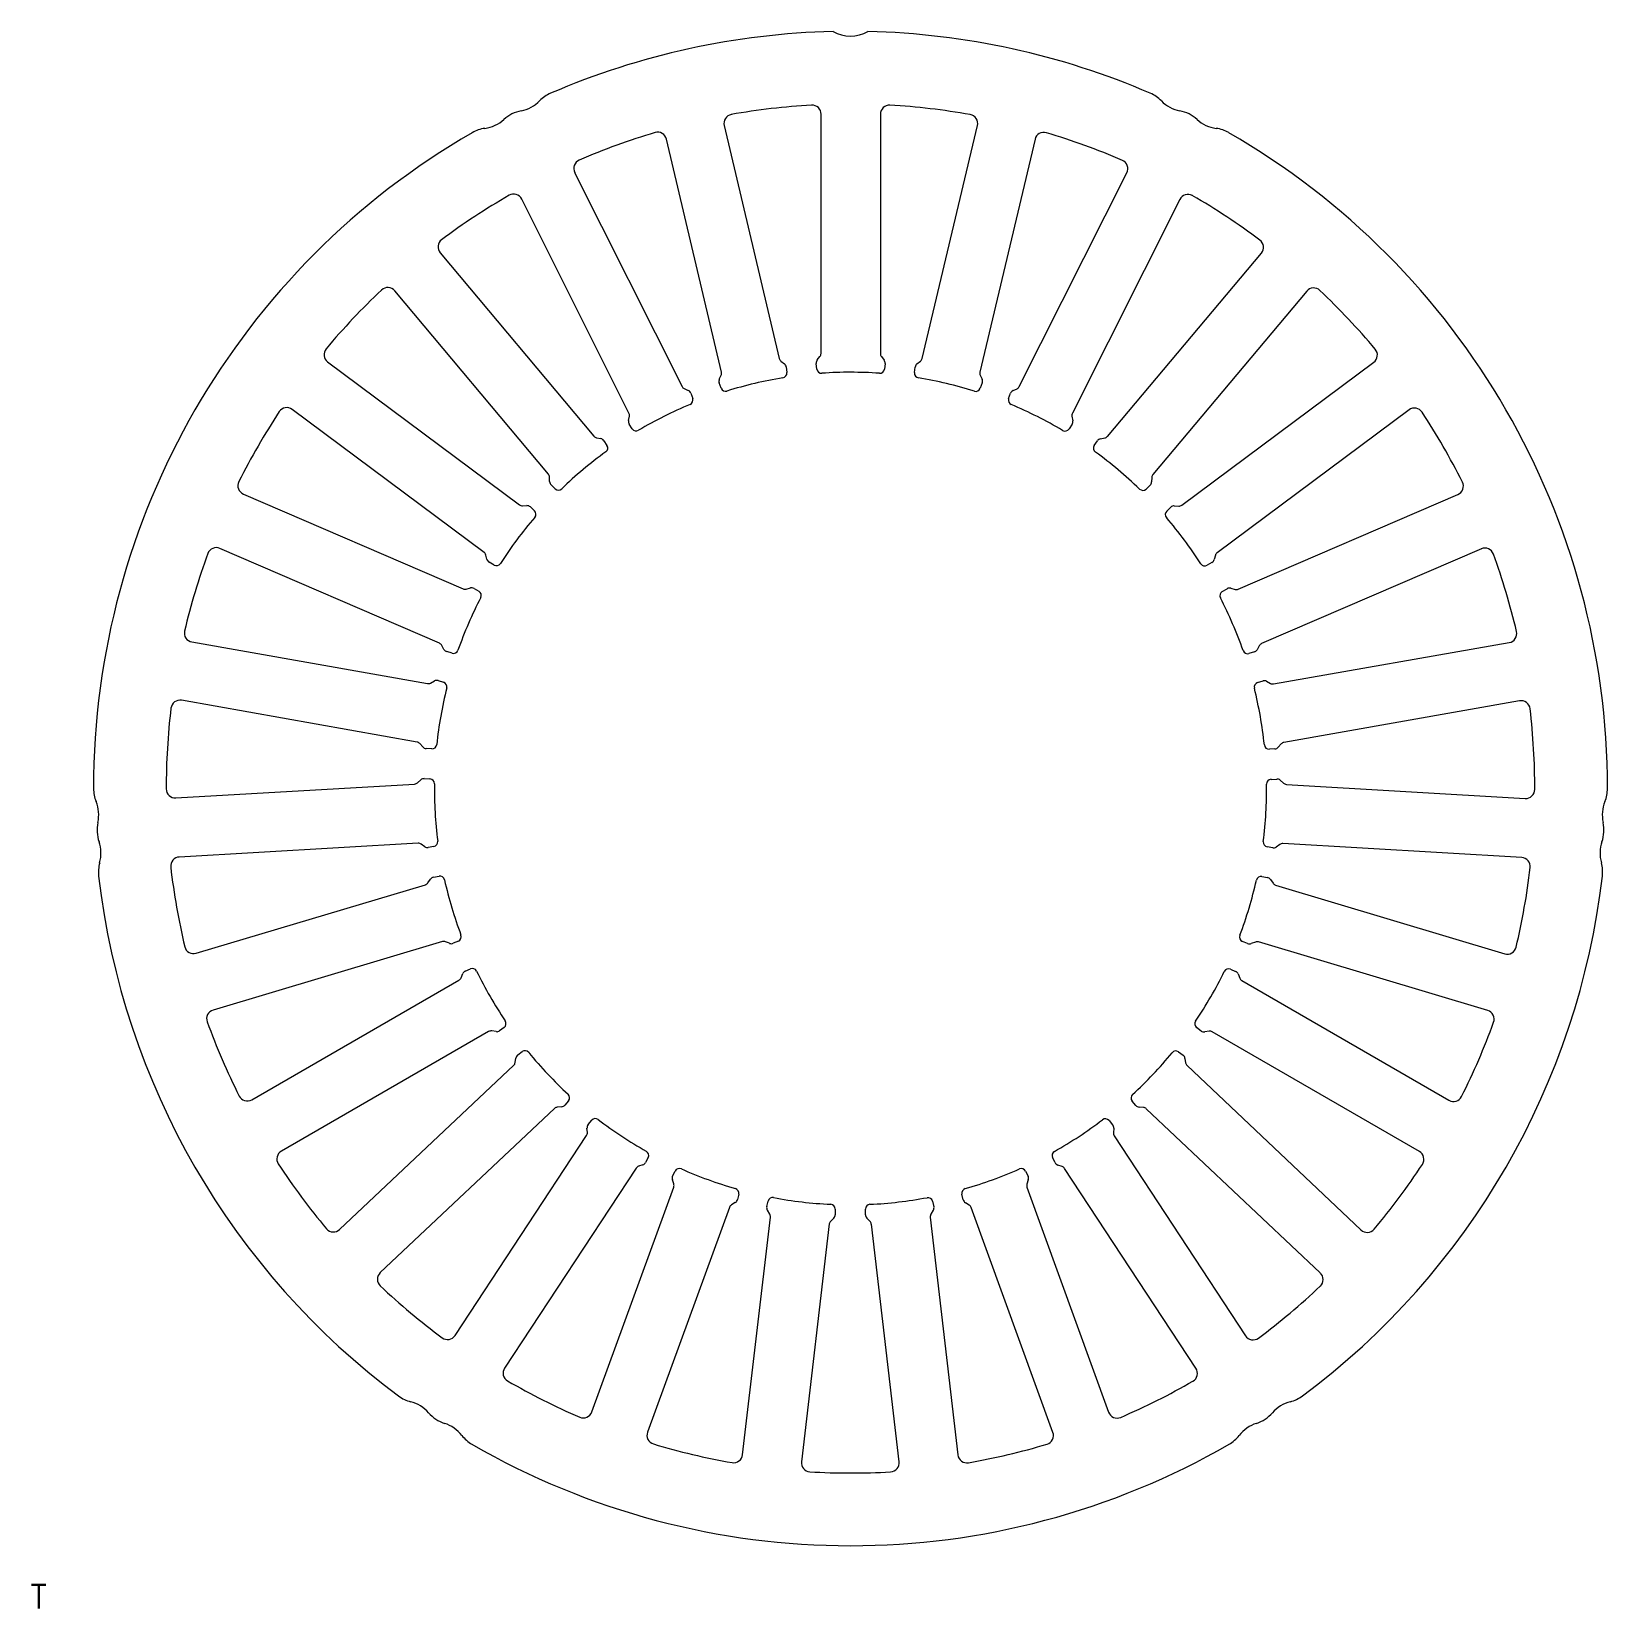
# Model space of a CAD drawing. Header units: millimetres. Extents: x 991 to 1057.2, y 192.2 to 258.5.
import ezdxf

# ---------------------------------------------------------------- set-up
doc = ezdxf.new("R2010")
doc.units = ezdxf.units.MM
doc.header["$LTSCALE"] = 0.4
doc.styles.add('blockfont', font='simplex.shx')

msp = doc.modelspace()

# ---------------------------------------------------------------- linework, layer by layer
at = {"color": 0, "linetype": 'Continuous', "lineweight": 18}
for p, q in [((1020.063, 254.552), (1022.381, 244.766)), ((1024.136, 244.97), (1024.143, 255.027)), ((1026.631, 255.026), (1026.63, 244.969)), ((1028.384, 244.764), (1030.71, 254.548)), ((1019.954, 244.192), (1017.642, 253.979)), ((1033.131, 253.973), (1030.811, 244.187)), ((1013.782, 252.576), (1018.294, 243.588)), ((1032.47, 243.583), (1036.99, 252.566)), ((1016.065, 242.47), (1011.558, 251.46)), ((1039.213, 251.449), (1034.699, 242.462)), ((1008.125, 249.205), (1014.589, 241.5)), ((1036.174, 241.491), (1042.644, 249.191)), ((1012.677, 239.897), (1006.219, 247.606)), ((1044.549, 247.59), (1038.084, 239.887)), ((1003.399, 244.62), (1011.465, 238.613)), ((1022.452, 244.655), (1022.599, 244.539)), ((1023.962, 244.318), (1023.935, 244.552)), ((1023.976, 244.7), (1024.093, 244.847)), ((1026.673, 244.845), (1026.789, 244.698)), ((1026.831, 244.551), (1026.803, 244.317)), ((1028.167, 244.537), (1028.314, 244.653)), ((1039.296, 238.602), (1047.367, 244.602)), ((1019.862, 243.892), (1019.941, 244.061)), ((1022.673, 244.405), (1022.7, 244.171)), ((1028.065, 244.169), (1028.092, 244.403)), ((1030.824, 244.057), (1030.903, 243.887)), ((1018.388, 243.497), (1018.558, 243.418)), ((1018.661, 243.305), (1018.742, 243.083)), ((1019.935, 243.517), (1019.855, 243.739)), ((1030.91, 243.734), (1030.829, 243.513)), ((1032.022, 243.078), (1032.103, 243.299)), ((1032.207, 243.412), (1032.376, 243.491)), ((1009.975, 236.613), (1001.912, 242.624)), ((1048.852, 242.605), (1040.784, 236.601)), ((1016.044, 242.156), (1016.082, 242.34)), ((1016.202, 241.809), (1016.073, 242.006)), ((1034.691, 241.999), (1034.561, 241.802)), ((1034.682, 242.332), (1034.72, 242.149)), ((1014.701, 241.433), (1014.885, 241.395)), ((1015.011, 241.309), (1015.141, 241.112)), ((1035.622, 241.103), (1035.751, 241.3)), ((1035.878, 241.386), (1036.062, 241.424)), ((1012.729, 239.588), (1012.724, 239.775)), ((1012.963, 239.286), (1012.792, 239.448)), ((1037.969, 239.438), (1037.798, 239.276)), ((1038.038, 239.765), (1038.032, 239.577)), ((999.857, 239.068), (1009.091, 235.084)), ((1011.59, 238.574), (1011.777, 238.579)), ((1038.983, 238.568), (1039.171, 238.563)), ((1041.667, 235.071), (1050.904, 239.047)), ((1011.92, 238.525), (1012.092, 238.363)), ((1038.669, 238.352), (1038.84, 238.514)), ((1008.102, 232.794), (998.871, 236.784)), ((1051.889, 236.762), (1042.654, 232.78)), ((1010.097, 236.324), (1010.048, 236.505)), ((1010.394, 236.084), (1010.19, 236.202)), ((1040.569, 236.19), (1040.365, 236.072)), ((1040.711, 236.492), (1040.662, 236.311)), ((1009.222, 235.074), (1009.403, 235.123)), ((1009.554, 235.103), (1009.758, 234.985)), ((1040.999, 234.972), (1041.203, 235.09)), ((1041.355, 235.11), (1041.536, 235.061)), ((997.691, 232.85), (1007.595, 231.102)), ((1008.288, 232.541), (1008.199, 232.705)), ((1042.557, 232.691), (1042.468, 232.527)), ((1043.16, 231.088), (1053.065, 232.827)), ((1008.632, 232.376), (1008.406, 232.444)), ((1042.349, 232.43), (1042.124, 232.363)), ((1007.724, 231.123), (1007.889, 231.212)), ((1008.041, 231.227), (1008.267, 231.16)), ((1042.487, 231.146), (1042.713, 231.213)), ((1042.865, 231.198), (1043.03, 231.109)), ((1007.161, 228.646), (997.258, 230.399)), ((1053.496, 230.376), (1043.592, 228.631)), ((1007.4, 228.442), (1007.275, 228.582)), ((1007.773, 228.362), (1007.537, 228.375)), ((1043.215, 228.361), (1042.98, 228.347)), ((1043.477, 228.567), (1043.353, 228.428)), ((997.018, 226.299), (1007.057, 226.883)), ((1007.178, 226.933), (1007.318, 227.057)), ((1007.463, 227.108), (1007.698, 227.094)), ((1043.053, 227.079), (1043.288, 227.093)), ((1043.433, 227.043), (1043.573, 226.918)), ((1043.694, 226.868), (1053.733, 226.276)), ((1007.201, 224.393), (997.161, 223.815)), ((1007.481, 224.249), (1007.327, 224.357)), ((1007.862, 224.257), (1007.63, 224.216)), ((1043.119, 224.202), (1042.887, 224.243)), ((1043.422, 224.342), (1043.268, 224.235)), ((1053.587, 223.792), (1043.548, 224.378)), ((997.873, 219.77), (1007.507, 222.653)), ((1007.614, 222.73), (1007.721, 222.883)), ((1007.85, 222.966), (1008.082, 223.006)), ((1042.666, 222.992), (1042.898, 222.951)), ((1043.027, 222.869), (1043.134, 222.716)), ((1043.24, 222.639), (1052.873, 219.748)), ((1008.222, 220.264), (998.585, 217.386)), ((1008.527, 220.189), (1008.353, 220.258)), ((1008.896, 220.284), (1008.68, 220.191)), ((1042.066, 220.177), (1041.85, 220.271)), ((1042.393, 220.244), (1042.219, 220.175)), ((1052.158, 217.364), (1042.524, 220.25)), ((1009.006, 218.741), (1009.076, 218.915)), ((1009.182, 219.024), (1009.399, 219.118)), ((1041.346, 219.105), (1041.562, 219.011)), ((1041.669, 218.902), (1041.738, 218.727)), ((1000.211, 213.614), (1008.92, 218.642)), ((1041.824, 218.628), (1050.53, 213.594)), ((1010.167, 216.481), (1001.454, 211.459)), ((1010.481, 216.478), (1010.296, 216.505)), ((1010.818, 216.656), (1010.629, 216.516)), ((1040.113, 216.504), (1039.924, 216.645)), ((1040.447, 216.493), (1040.262, 216.466)), ((1049.285, 211.439), (1040.576, 216.468)), ((1011.281, 215.18), (1011.309, 215.365)), ((1011.387, 215.497), (1011.576, 215.637)), ((1039.166, 215.626), (1039.355, 215.485)), ((1039.433, 215.354), (1039.46, 215.169)), ((1003.905, 208.163), (1011.221, 215.064)), ((1039.521, 215.052), (1046.831, 208.146)), ((1013.525, 213.57), (1013.374, 213.389)), ((1037.366, 213.38), (1037.215, 213.56)), ((1012.932, 213.249), (1005.612, 206.353)), ((1013.238, 213.319), (1013.052, 213.302)), ((1014.346, 212.573), (1014.498, 212.753)), ((1036.242, 212.744), (1036.393, 212.564)), ((1037.689, 213.292), (1037.502, 213.309)), ((1045.122, 206.337), (1037.808, 213.239)), ((1008.757, 203.711), (1014.284, 212.113)), ((1014.316, 212.24), (1014.3, 212.427)), ((1036.439, 212.418), (1036.423, 212.231)), ((1036.455, 212.104), (1041.975, 203.698)), ((1016.368, 210.741), (1010.836, 202.343)), ((1016.65, 210.88), (1016.472, 210.821)), ((1016.871, 211.191), (1016.765, 210.98)), ((1033.973, 210.973), (1033.867, 211.184)), ((1034.266, 210.814), (1034.088, 210.873)), ((1039.895, 202.331), (1034.37, 210.734)), ((1017.948, 210.079), (1017.889, 210.257)), ((1017.9, 210.41), (1018.006, 210.62)), ((1032.732, 210.614), (1032.838, 210.404)), ((1032.849, 210.251), (1032.79, 210.073)), ((1014.505, 200.498), (1017.946, 209.948)), ((1020.676, 209.648), (1020.621, 209.418)), ((1030.116, 209.414), (1030.061, 209.644)), ((1032.792, 209.942), (1036.225, 200.49)), ((1020.289, 209.094), (1016.843, 199.646)), ((1020.532, 209.294), (1020.372, 209.196)), ((1021.857, 209.125), (1021.911, 209.354)), ((1021.979, 208.814), (1021.881, 208.974)), ((1024.733, 209.023), (1024.733, 208.787)), ((1026.003, 208.787), (1026.003, 209.023)), ((1028.855, 208.971), (1028.757, 208.811)), ((1028.826, 209.351), (1028.88, 209.122)), ((1030.365, 209.192), (1030.205, 209.29)), ((1033.886, 199.639), (1030.447, 209.09)), ((1020.839, 198.698), (1022.008, 208.686)), ((1024.485, 208.396), (1023.31, 198.408)), ((1024.675, 208.646), (1024.542, 208.514)), ((1026.194, 208.513), (1026.062, 208.645)), ((1027.417, 198.406), (1026.251, 208.395)), ((1028.729, 208.683), (1029.889, 198.694))]:
    msp.add_line(p, q, dxfattribs=at)
for centre, radius, start, end in [((1025.375, 226.693), 31.815, 91.32098, 113.33687), ((1025.375, 259.808), 1.5, 240.72745, 299.27255), ((1025.375, 226.693), 31.815, 66.66593, 88.67902), ((1013.349, 254.568), 1.457, 113.33687, 135.51827), ((1037.397, 254.561), 1.464, 44.51043, 66.66593), ((1011.818, 253.696), 1.5, 101.11328, 132.20672), ((1011.24, 256.64), 1.5, 281.11328, 315.51827), ((1025.375, 226.693), 28.76, 93.25762, 100.0291), ((1023.763, 255.027), 0.38, 359.96006, 93.25762), ((1027.011, 255.026), 0.38, 86.69577, 179.99333), ((1025.375, 226.693), 28.76, 79.92429, 86.69577), ((1039.511, 256.64), 1.5, 224.51043, 258.88672), ((1038.933, 253.696), 1.5, 47.79328, 78.88672), ((1009.803, 255.918), 1.5, 277.83043, 312.20672), ((1020.433, 254.639), 0.38, 100.0291, 193.32667), ((1030.341, 254.635), 0.38, 346.62672, 79.92429), ((1040.948, 255.918), 1.5, 227.79328, 262.19827), ((1025.375, 226.693), 31.815, 119.98593, 179.99686), ((1010.207, 252.981), 1.464, 97.83043, 119.98593), ((1025.375, 226.693), 28.76, 106.59095, 113.36244), ((1017.272, 253.892), 0.38, 13.29339, 106.59095), ((1033.501, 253.885), 0.38, 73.36244, 166.66), ((1025.375, 226.693), 28.76, 66.59096, 73.36244), ((1040.547, 252.989), 1.457, 60.01687, 82.19827), ((1025.375, 226.693), 31.815, 0.00593, 60.01687), ((1014.122, 252.746), 0.38, 113.36244, 206.66), ((1036.651, 252.737), 0.38, 333.29339, 66.59096), ((1025.375, 226.693), 28.76, 119.92429, 126.69577), ((1011.218, 251.29), 0.38, 26.62672, 119.92429), ((1039.553, 251.278), 0.38, 60.0291, 153.32667), ((1025.375, 226.693), 28.76, 53.25762, 60.0291), ((1008.417, 249.449), 0.38, 126.69577, 219.99333), ((1042.353, 249.435), 0.38, 319.96006, 53.25762), ((1025.375, 226.693), 28.76, 133.25762, 140.0291), ((1005.927, 247.362), 0.38, 39.96006, 133.25762), ((1044.841, 247.346), 0.38, 46.69577, 139.99333), ((1025.375, 226.693), 28.76, 39.92429, 46.69577), ((1003.626, 244.924), 0.38, 140.0291, 233.32667), ((1022.576, 244.812), 0.2, 193.32667, 231.61758), ((1022.475, 244.382), 0.2, 6.64336, 51.61758), ((1024.133, 244.576), 0.2, 141.66914, 186.64336), ((1023.936, 244.971), 0.2, 321.66914, 359.96006), ((1026.83, 244.969), 0.2, 179.99333, 218.28425), ((1026.632, 244.574), 0.2, 353.31003, 38.28425), ((1028.291, 244.38), 0.2, 128.33581, 173.31003), ((1028.19, 244.81), 0.2, 308.33581, 346.62672), ((1047.14, 244.907), 0.38, 306.62672, 39.92429), ((1020.043, 243.807), 0.2, 155.00248, 199.9767), ((1019.76, 244.146), 0.2, 335.00248, 13.29339), ((1025.375, 226.693), 17.49, 99.34883, 107.27123), ((1022.502, 244.148), 0.2, 279.34883, 6.64336), ((1024.161, 244.341), 0.2, 186.64336, 273.93789), ((1025.375, 226.693), 17.49, 86.0155, 93.93789), ((1026.605, 244.34), 0.2, 266.0155, 353.31003), ((1028.263, 244.146), 0.2, 173.31003, 260.60456), ((1025.375, 226.693), 17.49, 72.68217, 80.60456), ((1031.006, 244.141), 0.2, 166.66, 204.95091), ((1030.722, 243.803), 0.2, 339.9767, 24.95091), ((1018.473, 243.678), 0.2, 206.66, 244.95091), ((1018.473, 243.236), 0.2, 19.9767, 64.95091), ((1020.123, 243.585), 0.2, 199.9767, 287.27123), ((1030.641, 243.581), 0.2, 252.68217, 339.9767), ((1032.291, 243.231), 0.2, 115.00248, 159.9767), ((1032.292, 243.673), 0.2, 295.00248, 333.29339), ((1025.375, 226.693), 28.76, 146.59096, 153.36244), ((1001.685, 242.32), 0.38, 53.29339, 146.59096), ((1025.375, 226.693), 17.49, 112.68216, 120.60456), ((1018.554, 243.015), 0.2, 292.68216, 19.9767), ((1032.21, 243.009), 0.2, 159.9767, 247.27123), ((1025.375, 226.693), 17.49, 59.34883, 67.27123), ((1049.079, 242.3), 0.38, 33.36244, 126.66), ((1025.375, 226.693), 28.76, 26.59096, 33.36244), ((1016.24, 242.116), 0.2, 168.33581, 213.31003), ((1015.886, 242.38), 0.2, 348.33581, 26.62672), ((1034.878, 242.373), 0.2, 153.32667, 191.61758), ((1034.524, 242.108), 0.2, 326.64336, 11.61758), ((1014.742, 241.629), 0.2, 219.99333, 258.28425), ((1014.844, 241.199), 0.2, 33.31003, 78.28425), ((1016.369, 241.919), 0.2, 213.31003, 300.60456), ((1034.394, 241.912), 0.2, 239.34883, 326.64336), ((1035.919, 241.19), 0.2, 101.66914, 146.64336), ((1036.021, 241.62), 0.2, 281.66914, 319.96006), ((1025.375, 226.693), 17.49, 126.0155, 133.93789), ((1014.974, 241.002), 0.2, 306.0155, 33.31003), ((1035.789, 240.993), 0.2, 146.64336, 233.93789), ((1025.375, 226.693), 17.49, 46.0155, 53.93789), ((1012.524, 239.769), 0.2, 1.66914, 39.96006), ((1038.238, 239.759), 0.2, 139.99333, 178.28425), ((1000.008, 239.417), 0.38, 153.36244, 246.66), ((1012.929, 239.593), 0.2, 181.66914, 226.64336), ((1013.101, 239.432), 0.2, 226.64336, 313.93789), ((1037.661, 239.422), 0.2, 226.0155, 313.31003), ((1037.832, 239.583), 0.2, 313.31003, 358.28425), ((1050.754, 239.397), 0.38, 293.29339, 26.59096), ((1011.584, 238.774), 0.2, 233.32667, 271.61758), ((1011.783, 238.379), 0.2, 46.64336, 91.61758), ((1038.978, 238.368), 0.2, 88.33581, 133.31003), ((1039.176, 238.762), 0.2, 268.33581, 306.62672), ((1025.375, 226.693), 17.49, 139.34883, 147.27123), ((1011.954, 238.217), 0.2, 319.34883, 46.64336), ((1038.806, 238.206), 0.2, 133.31003, 220.60456), ((1025.375, 226.693), 17.49, 32.68217, 40.60456), ((1025.375, 226.693), 28.76, 159.92429, 166.69577), ((998.72, 236.435), 0.38, 66.62672, 159.92429), ((1009.855, 236.453), 0.2, 15.00248, 53.29339), ((1040.904, 236.44), 0.2, 126.66, 164.95091), ((1052.039, 236.413), 0.38, 20.0291, 113.32667), ((1025.375, 226.693), 28.76, 13.25762, 20.0291), ((1010.29, 236.375), 0.2, 195.00248, 239.9767), ((1010.494, 236.257), 0.2, 239.9767, 327.27123), ((1040.265, 236.245), 0.2, 212.68217, 299.9767), ((1040.469, 236.363), 0.2, 299.9767, 344.95091), ((1025.375, 226.693), 17.49, 152.68217, 160.60456), ((1009.17, 235.268), 0.2, 246.66, 284.95091), ((1009.454, 234.929), 0.2, 59.9767, 104.95091), ((1009.658, 234.812), 0.2, 332.68216, 59.9767), ((1041.099, 234.799), 0.2, 119.9767, 207.27123), ((1025.375, 226.693), 17.49, 19.34883, 27.27123), ((1041.303, 234.917), 0.2, 75.00248, 119.9767), ((1041.588, 235.254), 0.2, 255.00248, 293.29339), ((997.757, 233.224), 0.38, 166.69577, 259.99333), ((1052.999, 233.202), 0.38, 279.96006, 13.25762), ((1008.023, 232.61), 0.2, 28.33581, 66.62672), ((1042.733, 232.596), 0.2, 113.32667, 151.61758), ((1008.464, 232.635), 0.2, 208.33581, 253.31003), ((1008.689, 232.568), 0.2, 253.31003, 340.60456), ((1042.066, 232.554), 0.2, 199.34883, 286.64336), ((1042.292, 232.622), 0.2, 286.64336, 331.61758), ((1007.629, 231.299), 0.2, 259.99333, 298.28425), ((1007.984, 231.036), 0.2, 73.31003, 118.28425), ((1025.375, 226.693), 17.49, 166.0155, 173.93789), ((1008.21, 230.968), 0.2, 346.0155, 73.31003), ((1042.545, 230.954), 0.2, 106.64336, 193.93789), ((1025.375, 226.693), 17.49, 6.0155, 13.93789), ((1042.77, 231.022), 0.2, 61.66914, 106.64336), ((1043.125, 231.285), 0.2, 241.66914, 279.96006), ((1025.375, 226.693), 28.76, 173.25762, 180.0291), ((997.192, 230.025), 0.38, 79.96006, 173.25762), ((1053.562, 230.002), 0.38, 6.69577, 99.99333), ((1025.375, 226.693), 28.76, 359.92429, 6.69577), ((1007.126, 228.449), 0.2, 41.66914, 79.96006), ((1043.627, 228.434), 0.2, 99.99333, 138.28425), ((1007.549, 228.575), 0.2, 221.66914, 266.64336), ((1007.784, 228.561), 0.2, 266.64336, 353.93789), ((1042.968, 228.547), 0.2, 186.0155, 273.31003), ((1043.203, 228.561), 0.2, 273.31003, 318.28425), ((995.017, 226.695), 1.457, 179.99686, 202.17827), ((996.995, 226.679), 0.38, 180.0291, 273.32667), ((1007.046, 227.083), 0.2, 273.32667, 311.61758), ((1007.451, 226.908), 0.2, 86.64336, 131.61758), ((1007.687, 226.894), 0.2, 359.34883, 86.64336), ((1025.375, 226.693), 17.49, 179.34883, 187.27123), ((1025.375, 226.693), 17.49, 352.68217, 0.60456), ((1043.064, 226.88), 0.2, 93.31003, 180.60456), ((1043.3, 226.893), 0.2, 48.33581, 93.31003), ((1043.706, 227.068), 0.2, 228.33581, 266.62672), ((1053.755, 226.656), 0.38, 266.62672, 359.92429), ((1055.726, 226.696), 1.464, 337.85043, 0.00593), ((992.279, 225.579), 1.5, 347.77328, 22.17827), ((1058.472, 225.579), 1.5, 157.85043, 192.22672), ((995.211, 224.943), 1.5, 167.77328, 198.86672), ((1055.54, 224.943), 1.5, 341.13328, 12.22672), ((992.372, 223.973), 1.5, 344.49043, 18.86672), ((1007.213, 224.193), 0.2, 55.00248, 93.29339), ((1007.596, 224.413), 0.2, 235.00248, 279.9767), ((1007.828, 224.454), 0.2, 279.9767, 7.27123), ((1042.921, 224.44), 0.2, 172.68217, 259.9767), ((1043.154, 224.399), 0.2, 259.9767, 304.95091), ((1043.536, 224.178), 0.2, 86.66, 124.95091), ((1058.379, 223.973), 1.5, 161.13328, 195.53827), ((995.229, 223.181), 1.464, 164.49043, 186.64593), ((997.183, 223.436), 0.38, 93.29339, 186.59095), ((1025.375, 226.693), 28.76, 186.59095, 193.36244), ((1025.375, 226.693), 28.76, 346.59095, 353.36244), ((1053.565, 223.413), 0.38, 353.36244, 86.66), ((1055.53, 223.181), 1.457, 353.35686, 15.53827), ((1025.375, 226.693), 31.815, 186.64593, 233.34687), ((1007.45, 222.845), 0.2, 286.66, 324.95091), ((1007.885, 222.769), 0.2, 99.9767, 144.95091), ((1008.117, 222.809), 0.2, 12.68216, 99.9767), ((1025.375, 226.693), 17.49, 192.68216, 200.60456), ((1025.375, 226.693), 17.49, 339.34883, 347.27123), ((1042.631, 222.795), 0.2, 79.9767, 167.27123), ((1042.863, 222.754), 0.2, 35.00248, 79.9767), ((1043.298, 222.83), 0.2, 215.00248, 253.29339), ((1025.375, 226.693), 31.815, 306.65593, 353.35686), ((997.764, 220.134), 0.38, 193.36244, 286.66), ((1008.279, 220.072), 0.2, 68.33581, 106.62672), ((1008.601, 220.374), 0.2, 248.33581, 293.31003), ((1008.817, 220.468), 0.2, 293.31003, 20.60456), ((1041.929, 220.454), 0.2, 159.34883, 246.64336), ((1042.145, 220.361), 0.2, 246.64336, 291.61758), ((1042.467, 220.058), 0.2, 73.32667, 111.61758), ((1052.982, 220.112), 0.38, 253.29339, 346.59095), ((1008.821, 218.815), 0.2, 299.99333, 338.28425), ((1009.261, 218.841), 0.2, 113.31003, 158.28425), ((1009.478, 218.934), 0.2, 26.0155, 113.31003), ((1025.375, 226.693), 17.49, 206.0155, 213.93789), ((1025.375, 226.693), 17.49, 326.0155, 333.93789), ((1041.267, 218.921), 0.2, 66.64336, 153.93789), ((1041.483, 218.828), 0.2, 21.66914, 66.64336), ((1041.924, 218.801), 0.2, 201.66914, 239.96006), ((998.694, 217.022), 0.38, 106.62672, 199.92429), ((1052.049, 217), 0.38, 340.0291, 73.32667), ((1025.375, 226.693), 28.76, 199.92429, 206.69577), ((1010.699, 216.817), 0.2, 306.64336, 33.93789), ((1040.044, 216.805), 0.2, 146.0155, 233.31003), ((1025.375, 226.693), 28.76, 333.25762, 340.0291), ((1010.267, 216.308), 0.2, 81.66914, 119.96006), ((1010.51, 216.676), 0.2, 261.66914, 306.64336), ((1040.233, 216.664), 0.2, 233.31003, 278.28425), ((1040.476, 216.295), 0.2, 59.99333, 98.28425), ((1011.507, 215.336), 0.2, 126.64336, 171.61758), ((1011.696, 215.477), 0.2, 39.34883, 126.64336), ((1025.375, 226.693), 17.49, 219.34883, 227.27123), ((1025.375, 226.693), 17.49, 312.68216, 320.60456), ((1039.046, 215.466), 0.2, 53.31003, 140.60456), ((1039.235, 215.325), 0.2, 8.33581, 53.31003), ((1011.084, 215.209), 0.2, 313.32667, 351.61758), ((1039.658, 215.198), 0.2, 188.33581, 226.62672), ((1000.021, 213.943), 0.38, 206.69577, 299.99333), ((1013.221, 213.518), 0.2, 275.00248, 319.9767), ((1013.372, 213.699), 0.2, 319.9767, 47.27123), ((1037.368, 213.689), 0.2, 132.68216, 219.9767), ((1037.52, 213.508), 0.2, 219.9767, 264.95091), ((1050.72, 213.923), 0.38, 239.96006, 333.25762), ((1013.069, 213.103), 0.2, 95.00248, 133.29339), ((1014.651, 212.625), 0.2, 52.68216, 139.9767), ((1025.375, 226.693), 17.49, 232.68216, 240.60456), ((1025.375, 226.693), 17.49, 299.34883, 307.27123), ((1036.088, 212.616), 0.2, 39.9767, 127.27123), ((1037.671, 213.093), 0.2, 46.66, 84.95091), ((1014.117, 212.223), 0.2, 326.66, 4.95091), ((1014.5, 212.444), 0.2, 139.9767, 184.95091), ((1036.24, 212.435), 0.2, 355.00248, 39.9767), ((1036.622, 212.214), 0.2, 175.00248, 213.29339), ((1001.644, 211.129), 0.38, 119.96006, 213.25762), ((1016.693, 211.281), 0.2, 333.31003, 60.60456), ((1034.046, 211.274), 0.2, 119.34883, 206.64336), ((1049.095, 211.11), 0.38, 326.69577, 59.99333), ((1025.375, 226.693), 28.76, 213.25762, 220.0291), ((1016.535, 210.631), 0.2, 108.33581, 146.62672), ((1016.587, 211.07), 0.2, 288.33581, 333.31003), ((1018.185, 210.531), 0.2, 66.0155, 153.31003), ((1025.375, 226.693), 17.49, 246.0155, 253.93789), ((1025.375, 226.693), 17.49, 286.0155, 293.93789), ((1032.553, 210.525), 0.2, 26.64336, 113.93789), ((1034.152, 211.063), 0.2, 206.64336, 251.61758), ((1034.203, 210.624), 0.2, 33.32667, 71.61758), ((1025.375, 226.693), 28.76, 319.92429, 326.69577), ((1018.079, 210.32), 0.2, 153.31003, 198.28425), ((1017.758, 210.017), 0.2, 339.99333, 18.28425), ((1032.98, 210.01), 0.2, 161.66914, 199.96006), ((1032.659, 210.314), 0.2, 341.66914, 26.64336), ((1020.427, 209.464), 0.2, 301.66914, 346.64336), ((1020.481, 209.694), 0.2, 346.64336, 73.93789), ((1022.106, 209.308), 0.2, 79.34883, 166.64336), ((1025.375, 226.693), 17.49, 259.34883, 267.27123), ((1025.375, 226.693), 17.49, 272.68217, 280.60456), ((1028.631, 209.305), 0.2, 13.31003, 100.60456), ((1030.256, 209.69), 0.2, 106.0155, 193.31003), ((1030.31, 209.46), 0.2, 193.31003, 238.28425), ((1020.477, 209.026), 0.2, 121.66914, 159.96006), ((1022.051, 209.079), 0.2, 166.64336, 211.61758), ((1021.809, 208.709), 0.2, 353.32667, 31.61758), ((1024.533, 209.023), 0.2, 359.9767, 87.27123), ((1024.533, 208.787), 0.2, 315.00248, 359.9767), ((1026.203, 209.023), 0.2, 92.68217, 179.9767), ((1026.203, 208.787), 0.2, 179.9767, 224.95091), ((1028.927, 208.706), 0.2, 148.33581, 186.62672), ((1028.685, 209.076), 0.2, 328.33581, 13.31003), ((1030.259, 209.022), 0.2, 19.99333, 58.28425), ((1003.644, 208.44), 0.38, 220.0291, 313.32667), ((1024.684, 208.372), 0.2, 135.00248, 173.29339), ((1026.052, 208.372), 0.2, 6.66, 44.95091), ((1047.092, 208.422), 0.38, 226.62672, 319.92429), ((1005.873, 206.076), 0.38, 133.29339, 226.59095), ((1044.862, 206.06), 0.38, 313.36244, 46.66), ((1025.375, 226.693), 28.76, 226.59095, 233.36244), ((1025.375, 226.693), 28.76, 306.59096, 313.36244), ((1008.44, 203.92), 0.38, 233.36244, 326.66), ((1042.293, 203.906), 0.38, 213.29339, 306.59096), ((1011.153, 202.134), 0.38, 146.62672, 239.92429), ((1039.578, 202.123), 0.38, 300.0291, 33.32667), ((1025.375, 226.693), 28.76, 239.92429, 246.69577), ((1025.375, 226.693), 28.76, 293.25762, 300.0291), ((1007.253, 202.338), 1.457, 233.34687, 255.52827), ((1006.514, 199.475), 1.5, 41.12328, 75.52827), ((1044.237, 199.475), 1.5, 104.50043, 138.87672), ((1043.495, 202.345), 1.464, 284.50043, 306.65593), ((1008.774, 201.448), 1.5, 221.12328, 252.21672), ((1014.148, 200.628), 0.38, 246.69577, 339.99333), ((1036.582, 200.619), 0.38, 199.96006, 293.25762), ((1041.977, 201.448), 1.5, 287.78328, 318.87672), ((1007.857, 198.591), 1.5, 37.84043, 72.21672), ((1010.198, 200.41), 1.464, 217.84043, 239.99593), ((1017.2, 199.516), 0.38, 159.96006, 253.25762), ((1033.529, 199.51), 0.38, 286.69577, 19.99333), ((1040.558, 200.404), 1.457, 300.00686, 322.18827), ((1042.894, 198.591), 1.5, 107.78328, 142.18827), ((1025.375, 226.693), 31.815, 239.99593, 300.00686), ((1025.375, 226.693), 28.76, 253.25762, 260.0291), ((1025.375, 226.693), 28.76, 279.92429, 286.69577), ((1020.462, 198.742), 0.38, 260.0291, 353.32667), ((1023.688, 198.363), 0.38, 173.29339, 266.59095), ((1027.04, 198.362), 0.38, 273.36244, 6.66), ((1030.267, 198.738), 0.38, 186.62672, 279.92429), ((1025.375, 226.693), 28.76, 266.59095, 273.36244)]:
    msp.add_arc(centre, radius, start, end, dxfattribs=at)

# ---------------------------------------------------------------- texts
at = {"color": 0, "linetype": 'Continuous', "lineweight": 13, "insert": (990.912, 193.241), "char_height": 1, "attachment_point": 1, "style": 'blockfont'}
msp.add_mtext('\\A1;\\C2;T', dxfattribs=at)

doc.saveas('drawing.dxf')
